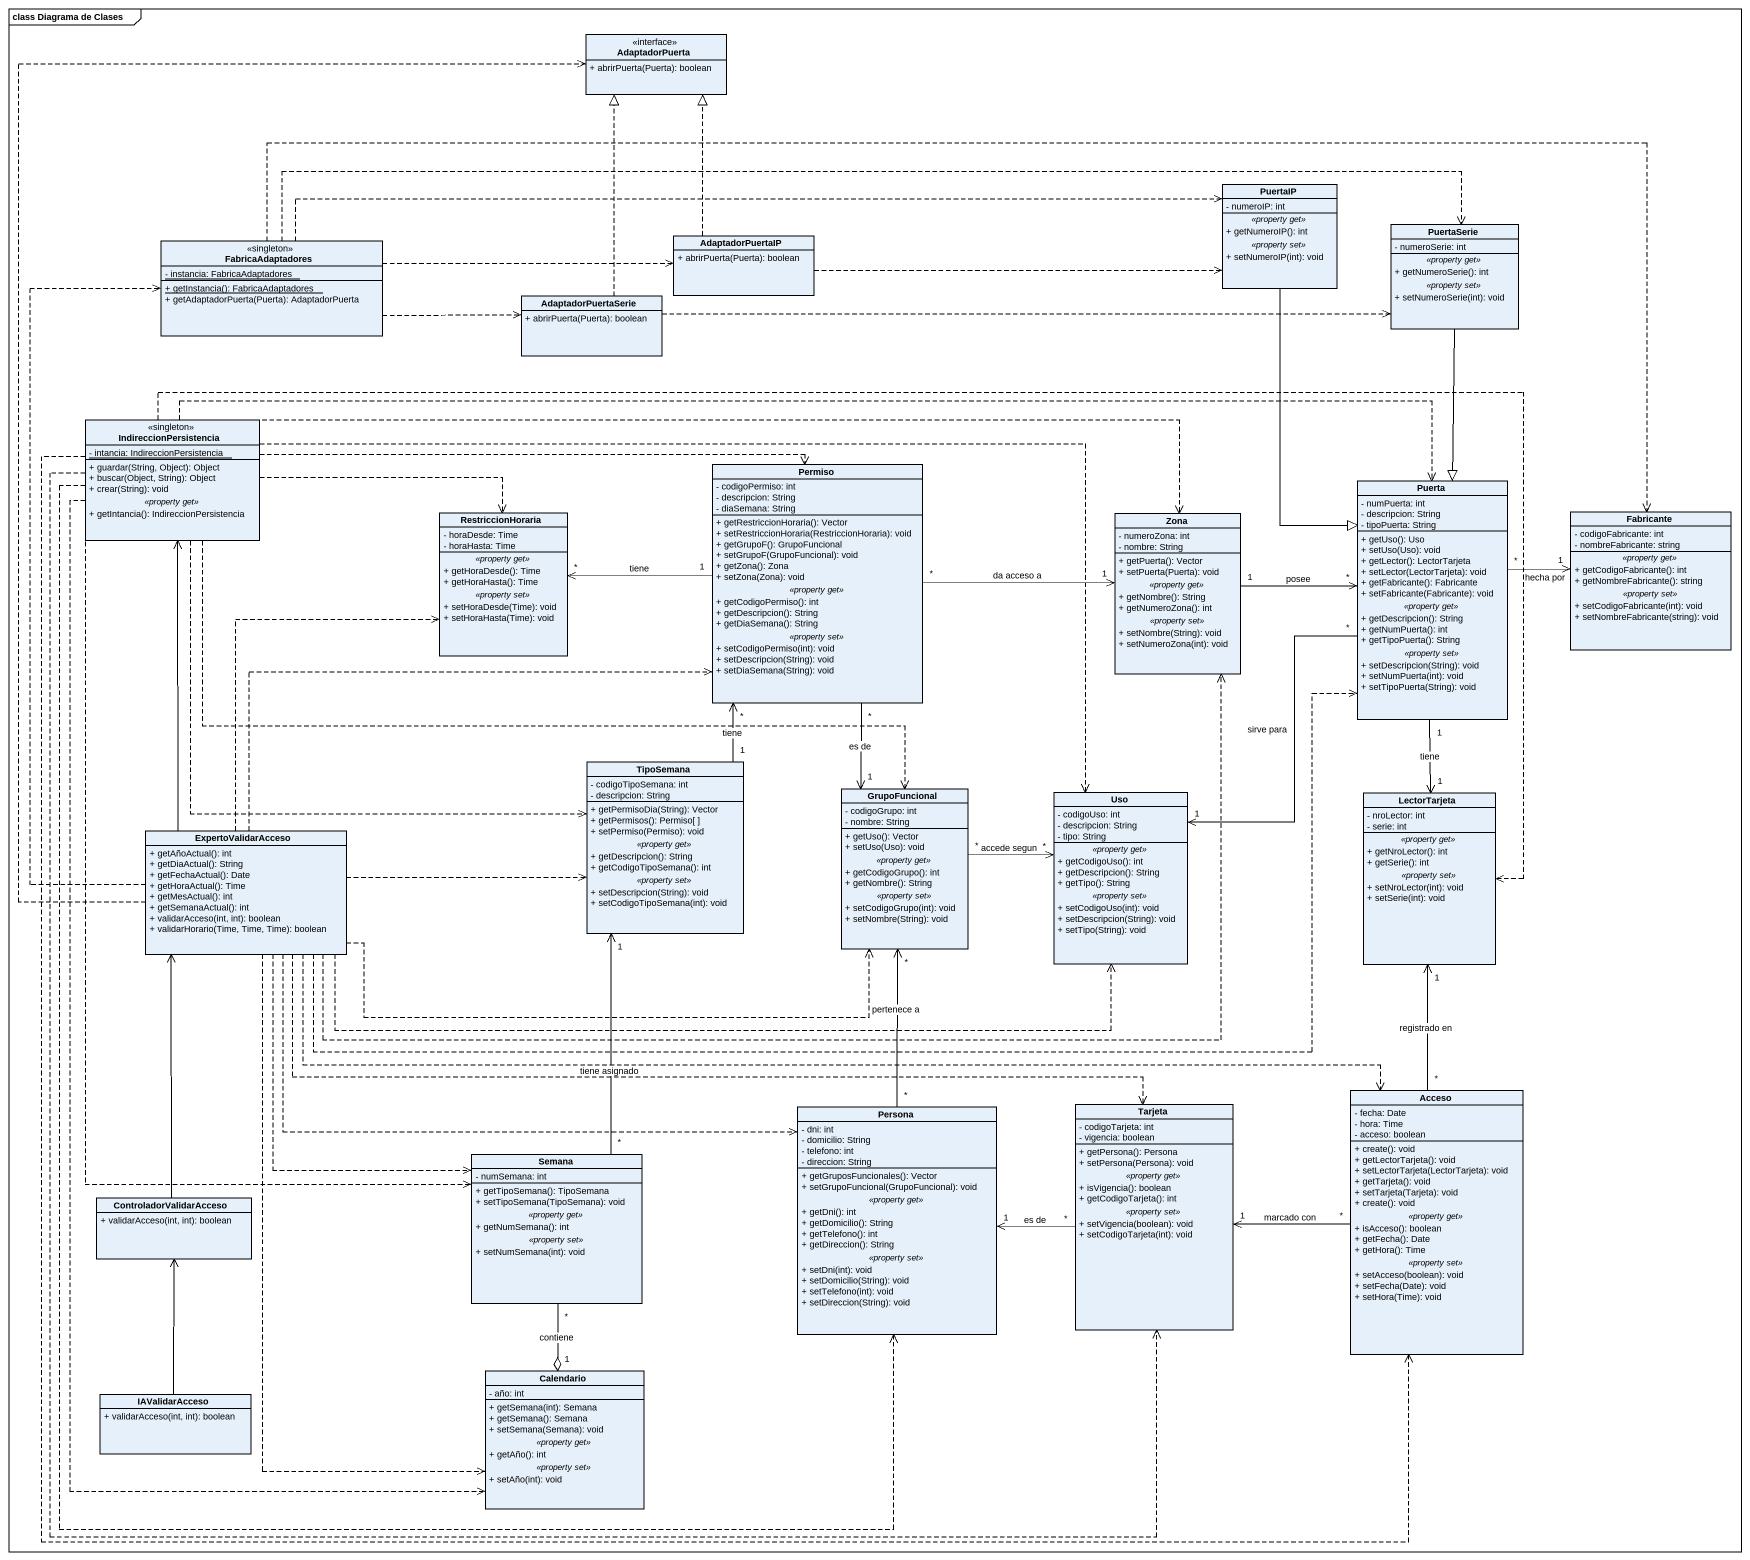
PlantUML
@startuml
mainframe class Diagrama de Clases
hide circle
hide empty members
skinparam classAttributeIconSize 0
class AdaptadorPuerta <<interface>> {
  + abrirPuerta(Puerta): boolean
}
class PuertaIP {
  - numeroIP: int
  .. <<property get>> ..
  + getNumeroIP(): int
  .. <<property set>> ..
  + setNumeroIP(int): void
}
class PuertaSerie {
  - numeroSerie: int
  .. <<property get>> ..
  + getNumeroSerie(): int
  .. <<property set>> ..
  + setNumeroSerie(int): void
}
class FabricaAdaptadores <<singleton>> {
  {static} - instancia: FabricaAdaptadores
  {static} + getInstancia(): FabricaAdaptadores
  + getAdaptadorPuerta(Puerta): AdaptadorPuerta
}
class AdaptadorPuertaIP {
  + abrirPuerta(Puerta): boolean
}
class AdaptadorPuertaSerie {
  + abrirPuerta(Puerta): boolean
}
class IndireccionPersistencia <<singleton>> {
  {static} - intancia: IndireccionPersistencia
  --
  + guardar(String, Object): Object
  + buscar(Object, String): Object
  + crear(String): void
  .. <<property get>> ..
  + getIntancia(): IndireccionPersistencia
}
class Permiso {
  - codigoPermiso: int
  - descripcion: String
  - diaSemana: String
  --
  + getRestriccionHoraria(): Vector
  + setRestriccionHoraria(RestriccionHoraria): void
  + getGrupoF(): GrupoFuncional
  + setGrupoF(GrupoFuncional): void
  + getZona(): Zona
  + setZona(Zona): void
  .. <<property get>> ..
  + getCodigoPermiso(): int
  + getDescripcion(): String
  + getDiaSemana(): String
  .. <<property set>> ..
  + setCodigoPermiso(int): void
  + setDescripcion(String): void
  + setDiaSemana(String): void
}
class Puerta {
  - numPuerta: int
  - descripcion: String
  - tipoPuerta: String
  --
  + getUso(): Uso
  + setUso(Uso): void
  + getLector(): LectorTarjeta
  + setLector(LectorTarjeta): void
  + getFabricante(): Fabricante
  + setFabricante(Fabricante): void
  .. <<property get>> ..
  + getDescripcion(): String
  + getNumPuerta(): int
  + getTipoPuerta(): String
  .. <<property set>> ..
  + setDescripcion(String): void
  + setNumPuerta(int): void
  + setTipoPuerta(String): void
}
class RestriccionHoraria {
  - horaDesde: Time
  - horaHasta: Time
  .. <<property get>> ..
  + getHoraDesde(): Time
  + getHoraHasta(): Time
  .. <<property set>> ..
  + setHoraDesde(Time): void
  + setHoraHasta(Time): void
}
class Zona {
  - numeroZona: int
  - nombre: String
  --
  + getPuerta(): Vector
  + setPuerta(Puerta): void
  .. <<property get>> ..
  + getNombre(): String
  + getNumeroZona(): int
  .. <<property set>> ..
  + setNombre(String): void
  + setNumeroZona(int): void
}
class Fabricante {
  - codigoFabricante: int
  - nombreFabricante: string
  .. <<property get>> ..
  + getCodigoFabricante(): int
  + getNombreFabricante(): string
  .. <<property set>> ..
  + setCodigoFabricante(int): void
  + setNombreFabricante(string): void
}
class TipoSemana {
  - codigoTipoSemana: int
  - descripcion: String
  --
  + getPermisoDia(String): Vector
  + getPermisos(): Permiso[ ]
  + setPermiso(Permiso): void
  .. <<property get>> ..
  + getDescripcion(): String
  + getCodigoTipoSemana(): int
  .. <<property set>> ..
  + setDescripcion(String): void
  + setCodigoTipoSemana(int): void
}
class GrupoFuncional {
  - codigoGrupo: int
  - nombre: String
  --
  + getUso(): Vector
  + setUso(Uso): void
  .. <<property get>> ..
  + getCodigoGrupo(): int
  + getNombre(): String
  .. <<property set>> ..
  + setCodigoGrupo(int): void
  + setNombre(String): void
}
class Uso {
  - codigoUso: int
  - descripcion: String
  - tipo: String
  .. <<property get>> ..
  + getCodigoUso(): int
  + getDescripcion(): String
  + getTipo(): String
  .. <<property set>> ..
  + setCodigoUso(int): void
  + setDescripcion(String): void
  + setTipo(String): void
}
class LectorTarjeta {
  - nroLector: int
  - serie: int
  .. <<property get>> ..
  + getNroLector(): int
  + getSerie(): int
  .. <<property set>> ..
  + setNroLector(int): void
  + setSerie(int): void
}
class ExpertoValidarAcceso {
  + getAñoActual(): int
  + getDiaActual(): String
  + getFechaActual(): Date
  + getHoraActual(): Time
  + getMesActual(): int
  + getSemanaActual(): int
  + validarAcceso(int, int): boolean
  + validarHorario(Time, Time, Time): boolean
}
class Persona {
  - dni: int
  - domicilio: String
  - telefono: int
  - direccion: String
  --
  + getGruposFuncionales(): Vector
  + setGrupoFuncional(GrupoFuncional): void
  .. <<property get>> ..
  + getDni(): int
  + getDomicilio(): String
  + getTelefono(): int
  + getDireccion(): String
  .. <<property set>> ..
  + setDni(int): void
  + setDomicilio(String): void
  + setTelefono(int): void
  + setDireccion(String): void
}
class Tarjeta {
  - codigoTarjeta: int
  - vigencia: boolean
  --
  + getPersona(): Persona
  + setPersona(Persona): void
  .. <<property get>> ..
  + isVigencia(): boolean
  + getCodigoTarjeta(): int
  .. <<property set>> ..
  + setVigencia(boolean): void
  + setCodigoTarjeta(int): void
}
class Acceso {
  - fecha: Date
  - hora: Time
  - acceso: boolean
  --
  + create(): void
  + getLectorTarjeta(): void
  + setLectorTarjeta(LectorTarjeta): void
  + getTarjeta(): void
  + setTarjeta(Tarjeta): void
  + create(): void
  .. <<property get>> ..
  + isAcceso(): boolean
  + getFecha(): Date
  + getHora(): Time
  .. <<property set>> ..
  + setAcceso(boolean): void
  + setFecha(Date): void
  + setHora(Time): void
}
class Semana {
  - numSemana: int
  --
  + getTipoSemana(): TipoSemana
  + setTipoSemana(TipoSemana): void
  .. <<property get>> ..
  + getNumSemana(): int
  .. <<property set>> ..
  + setNumSemana(int): void
}
class ControladorValidarAcceso {
  + validarAcceso(int, int): boolean
}
class Calendario {
  - año: int
  --
  + getSemana(int): Semana
  + getSemana(): Semana
  + setSemana(Semana): void
  .. <<property get>> ..
  + getAño(): int
  .. <<property set>> ..
  + setAño(int): void
}
class IAValidarAcceso {
  + validarAcceso(int, int): boolean
}
PuertaIP --|> Puerta
PuertaSerie --|> Puerta
FabricaAdaptadores .right.> PuertaIP
FabricaAdaptadores .right.> PuertaSerie
FabricaAdaptadores .right.> AdaptadorPuertaIP
FabricaAdaptadores .right.> AdaptadorPuertaSerie
FabricaAdaptadores .right.> Fabricante
AdaptadorPuertaIP .up.|> AdaptadorPuerta
AdaptadorPuertaIP .right.> PuertaIP
AdaptadorPuertaSerie .up.|> AdaptadorPuerta
AdaptadorPuertaSerie .right.> PuertaSerie
IndireccionPersistencia .right.> Permiso
IndireccionPersistencia .right.> Puerta
IndireccionPersistencia .right.> RestriccionHoraria
IndireccionPersistencia .right.> Zona
IndireccionPersistencia ..> TipoSemana
IndireccionPersistencia .right.> GrupoFuncional
IndireccionPersistencia .right.> Uso
IndireccionPersistencia .right.> LectorTarjeta
IndireccionPersistencia ..> Persona
IndireccionPersistencia ..> Tarjeta
IndireccionPersistencia .right.> Acceso
IndireccionPersistencia ..> Semana
IndireccionPersistencia ..> Calendario
Permiso "1" -left-> "*" RestriccionHoraria : tiene
Permiso "*" -right-> "1" Zona : da acceso a
Permiso "*" --> "1" GrupoFuncional : es de
Puerta "*" -right-> "1" Fabricante : hecha por
Puerta "*" --> "1" Uso : sirve para
Zona "1" -right-> "*" Puerta : posee
TipoSemana "1" -up-> "*" Permiso : tiene
GrupoFuncional "*" -right-> "*" Uso : accede segun
LectorTarjeta "1" <-up- "1" Puerta : tiene
ExpertoValidarAcceso .up.> AdaptadorPuerta
ExpertoValidarAcceso .up.> FabricaAdaptadores
ExpertoValidarAcceso -up-> IndireccionPersistencia
ExpertoValidarAcceso .right.> Permiso
ExpertoValidarAcceso .right.> Puerta
ExpertoValidarAcceso .up.> RestriccionHoraria
ExpertoValidarAcceso .right.> Zona
ExpertoValidarAcceso .right.> TipoSemana
ExpertoValidarAcceso .right.> GrupoFuncional
ExpertoValidarAcceso .right.> Uso
ExpertoValidarAcceso .right.> Persona
ExpertoValidarAcceso .right.> Tarjeta
ExpertoValidarAcceso .right.> Acceso
ExpertoValidarAcceso ..> Semana
ExpertoValidarAcceso ..> Calendario
Persona "*" -up-> "*" GrupoFuncional : pertenece a
Tarjeta "*" -left-> "1" Persona : es de
Acceso "*" -up-> "1" LectorTarjeta : registrado en
Acceso "*" -left-> "1" Tarjeta : marcado con
Semana "*" -up-> "1" TipoSemana : tiene asignado
Semana "*" --o "1" Calendario : contiene
ControladorValidarAcceso -up-> ExpertoValidarAcceso
IAValidarAcceso -up-> ControladorValidarAcceso
@enduml
